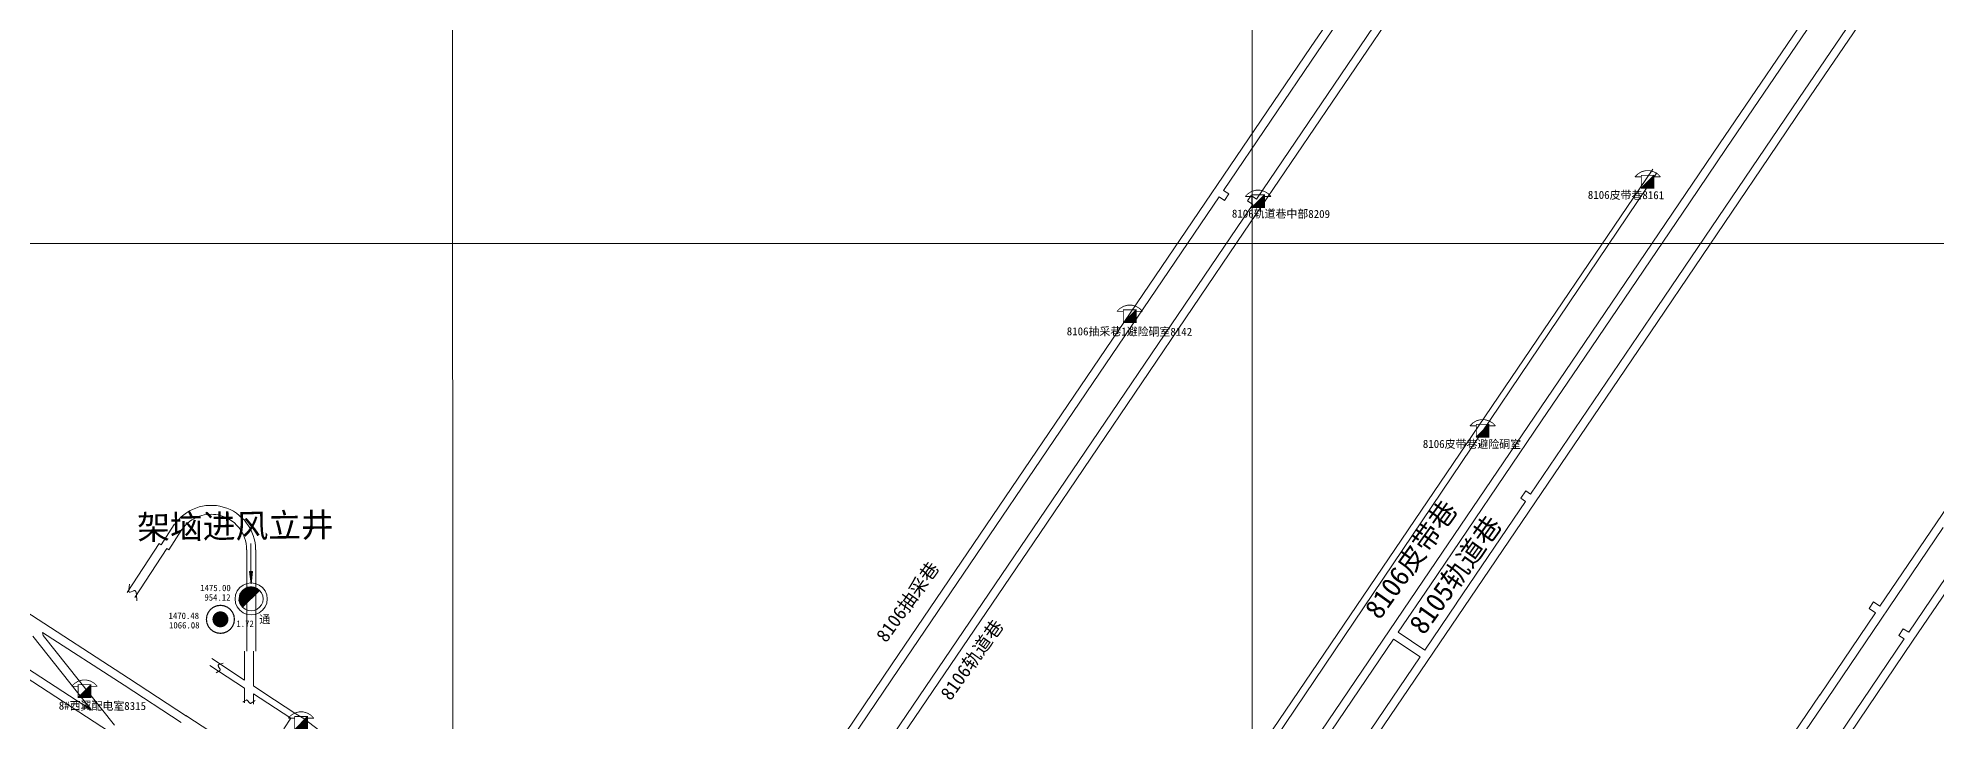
# Model space of a CAD drawing. Header units: inches. Extents: x -1 to 4080, y 0 to 4431.
# Drawn here: x 1531 to 2717, y 2517 to 2944 of the extents above; entities that cross this region are included whole.
import ezdxf

# ---------------------------------------------------------------- set-up
doc = ezdxf.new("R2010")
doc.units = ezdxf.units.IN
doc.header["$MEASUREMENT"] = 0
doc.layers.get('0').update_dxf_attribs({"lineweight": 0})
for name, color, linetype, lineweight in [('井筒XDD0800CCJ', 7, 'Continuous', 0), ('巷道注记XDD0800CCJ', 7, 'Continuous', 0), ('煤巷', 7, 'Continuous', 0), ('煤巷XDD0800CCJ', 7, 'Continuous', 0), ('经纬网XDD0800ATX', 7, 'Continuous', 0), ('通讯系统注记XDD0800ATX', 7, 'Continuous', 0)]:
    doc.layers.add(name, color=color, linetype=linetype, lineweight=lineweight)
doc.layers.add('岩巷', color=30, linetype='Continuous', lineweight=0, true_color=0xff7f00)
doc.styles.add('仿宋', font='simfang.ttf')
doc.styles.add('宋体', font='')
doc.styles.add('黑体', font='simhei.ttf')
doc.styles.get('宋体').set_extended_font_data('宋体')

# ---------------------------------------------------------------- blocks, each defined once
blk = doc.blocks.new('矿用电话机')
blk.add_hatch(color=0).paths.add_polyline_path([(4, 4), (-4, -4), (4, -4)], flags=17)
at = {"color": 0, "const_width": 0.5}
for points in [[(-8, 3), (-6.2, 4.8), (-3.9, 6.2), (-1.3, 6.9), (1.3, 6.9), (3.8, 6.2), (6.1, 4.9), (8, 3)], [(-4, 3), (-8, 3)], [(-4, 4), (4, 4), (4, -4), (-4, -4), (-4, 4)], [(4, 3), (8, 3)]]:
    blk.add_lwpolyline(points, dxfattribs=at)
at = {"color": 0}
blk.add_lwpolyline([(4, 4), (-4, -4)], dxfattribs=at)
blk = doc.blocks.new('见煤钻孔')
blk.add_hatch(color=0).paths.add_polyline_path([(5, 0), (4.83, 1.295), (4.33, 2.5), (3.535, 3.535), (2.5, 4.33), (1.295, 4.83), (0, 5), (-1.295, 4.83), (-2.5, 4.33), (-3.535, 3.535), (-4.33, 2.5), (-4.83, 1.295), (-5, 0), (-4.83, -1.295), (-4.33, -2.5), (-3.535, -3.535), (-2.5, -4.33), (-1.295, -4.83), (0, -5), (1.295, -4.83), (2.5, -4.33), (3.535, -3.535), (4.33, -2.5), (4.83, -1.295)], flags=17)
at = {"color": 0, "const_width": 0.75}
blk.add_lwpolyline([(8.75, 0), (8.45, 2.265), (7.58, 4.375), (6.185, 6.185), (4.375, 7.58), (2.265, 8.45), (0, 8.75), (-2.265, 8.45), (-4.375, 7.58), (-6.185, 6.185), (-7.58, 4.375), (-8.45, 2.265), (-8.75, 0), (-8.45, -2.265), (-7.58, -4.375), (-6.185, -6.185), (-4.375, -7.58), (-2.265, -8.45), (0, -8.75), (2.265, -8.45), (4.375, -7.58), (6.185, -6.185), (7.58, -4.375), (8.45, -2.265), (8.75, 0)], dxfattribs=at)

msp = doc.modelspace()

# ---------------------------------------------------------------- hatches: boundary and pattern name
at = {"layer": '井筒XDD0800CCJ', "lineweight": 9, "true_color": 0xff0000}
msp.add_hatch(color=1, dxfattribs=at).paths.add_polyline_path([(1665.3, 2610.5), (1664.4, 2602.9), (1663.3, 2610.5)], flags=17)
at = {"layer": '井筒XDD0800CCJ', "lineweight": 9, "true_color": 0x260000}
msp.add_hatch(color=18, dxfattribs=at).paths.add_polyline_path([(1657.9, 2589.7), (1657.4, 2590.5), (1657.1, 2591.5), (1656.8, 2592.5), (1656.9, 2593.5), (1657.1, 2595.4), (1657.4, 2596.5), (1659.1, 2598.8), (1660.6, 2600), (1661.9, 2600.7), (1663.5, 2601), (1665, 2601), (1666.3, 2600.7), (1668.1, 2600), (1669.7, 2598.8), (1659.1, 2588.2)], flags=17)

# ---------------------------------------------------------------- linework, layer by layer
at = {"color": 1, "lineweight": 9, "true_color": 0xff0000}
for points in [[(2144.2, 2268.9), (2164.1, 2298.4), (2542.7, 2859.6)], [(2162, 2304.6), (2540.2, 2861.9)]]:
    msp.add_lwpolyline(points, dxfattribs=at)
at = {"color": 1, "true_color": 0xff0000, "flags": 128}
for points in [[(1588.4, 2602.7), (1587.9, 2599.3), (1587.9, 2598.6), (1587.9, 2598.3), (1588, 2598.1), (1588, 2597.9), (1588, 2597.8), (1588.1, 2597.8), (1588.1, 2597.7), (1588.1, 2597.7), (1588.1, 2597.7), (1588.2, 2597.6), (1588.2, 2597.6), (1588.2, 2597.6), (1588.2, 2597.6), (1588.3, 2597.6), (1588.3, 2597.6), (1588.3, 2597.6), (1588.3, 2597.6), (1588.3, 2597.6), (1588.4, 2597.6), (1588.4, 2597.6), (1588.5, 2597.6), (1588.6, 2597.6), (1588.8, 2597.6), (1591, 2598.6), (1591.3, 2598.7), (1591.5, 2598.7), (1591.6, 2598.7), (1591.6, 2598.7), (1591.7, 2598.7), (1591.7, 2598.7), (1591.7, 2598.7), (1591.8, 2598.7), (1591.8, 2598.7), (1591.9, 2598.7), (1591.9, 2598.7), (1591.9, 2598.6), (1592, 2598.6), (1592, 2598.5), (1592.1, 2598.4), (1592.2, 2598.3), (1592.2, 2598.2), (1592.3, 2598), (1592.5, 2597.6), (1592.6, 2597.1), (1592.7, 2596.2), (1592.9, 2592.3)], [(1647, 2553.4), (1644.8, 2552.7), (1644.4, 2552.5), (1644.2, 2552.4), (1644.1, 2552.3), (1644, 2552.2), (1643.9, 2552.2), (1643.8, 2552.1), (1643.8, 2552.1), (1643.8, 2552), (1643.8, 2552), (1643.8, 2552), (1643.7, 2551.9), (1643.7, 2551.9), (1643.7, 2551.9), (1643.7, 2551.9), (1643.7, 2551.8), (1643.7, 2551.8), (1643.8, 2551.7), (1643.8, 2551.6), (1643.9, 2551.5), (1644, 2551.1), (1644.8, 2549.8), (1645, 2549.6), (1645, 2549.5), (1645, 2549.4), (1645.1, 2549.3), (1645.1, 2549.2), (1645.1, 2549.2), (1645.1, 2549.2), (1645.1, 2549.2), (1645.1, 2549.1), (1645, 2549.1), (1645, 2549), (1645, 2549), (1645, 2548.9), (1644.9, 2548.9), (1644.8, 2548.8), (1644.7, 2548.6), (1644.6, 2548.5), (1644.2, 2548.3), (1642.5, 2547.3)], [(1659.2, 2529), (1660.5, 2529.9), (1660.9, 2530.1), (1661.2, 2530.3), (1661.3, 2530.3), (1661.4, 2530.3), (1661.5, 2530.3), (1661.6, 2530.4), (1661.6, 2530.4), (1661.7, 2530.4), (1661.7, 2530.4), (1661.7, 2530.3), (1661.8, 2530.3), (1661.8, 2530.3), (1661.8, 2530.3), (1661.9, 2530.3), (1662, 2530.2), (1662, 2530.2), (1662.2, 2530.1), (1662.4, 2529.8), (1663.2, 2528.7), (1663.4, 2528.5), (1663.5, 2528.4), (1663.6, 2528.3), (1663.7, 2528.3), (1663.7, 2528.3), (1663.7, 2528.2), (1663.7, 2528.2), (1663.8, 2528.2), (1663.8, 2528.2), (1663.9, 2528.2), (1663.9, 2528.2), (1664, 2528.2), (1664.1, 2528.2), (1664.3, 2528.3), (1664.5, 2528.4), (1664.7, 2528.5), (1665.1, 2528.7), (1666.9, 2530.1)]]:
    msp.add_lwpolyline(points, dxfattribs=at)
at = {"layer": '井筒XDD0800CCJ', "color": 1, "lineweight": 9, "true_color": 0xff0000}
msp.add_line((1664.3, 2628), (1664.3, 2610.5), dxfattribs=at)
msp.add_lwpolyline([(1665.3, 2610.5), (1664.4, 2602.9), (1663.3, 2610.5), (1665.3, 2610.5)], dxfattribs=at)
at = {"layer": '井筒XDD0800CCJ', "color": 18, "lineweight": 9, "true_color": 0x260000, "flags": 128}
for points in [[(1674.4, 2593.5), (1674.1, 2596), (1673.1, 2598.5), (1671.5, 2600.5), (1669.4, 2602.1), (1667, 2603.1), (1664.4, 2603.5), (1661.8, 2603.1), (1659.4, 2602.1), (1657.3, 2600.5), (1655.7, 2598.5), (1654.7, 2596), (1654.4, 2593.5), (1654.7, 2590.9), (1655.7, 2588.5), (1657.3, 2586.4), (1659.4, 2584.8), (1661.8, 2583.8), (1664.4, 2583.5), (1667, 2583.8), (1669.4, 2584.8), (1671.5, 2586.4), (1673.1, 2588.5), (1674.1, 2590.9), (1674.4, 2593.5)], [(1671.9, 2593.5), (1671.6, 2595.4), (1670.9, 2597.2), (1669.7, 2598.8), (1668.1, 2600), (1666.3, 2600.7), (1664.4, 2601), (1662.5, 2600.7), (1660.6, 2600), (1659.1, 2598.8), (1657.9, 2597.2), (1657.1, 2595.4), (1656.9, 2593.5), (1657.1, 2591.5), (1657.9, 2589.7), (1659.1, 2588.2), (1660.6, 2587), (1662.5, 2586.2), (1664.4, 2586), (1666.3, 2586.2), (1668.1, 2587), (1669.7, 2588.2), (1670.9, 2589.7), (1671.6, 2591.5), (1671.9, 2593.5)]]:
    msp.add_lwpolyline(points, dxfattribs=at)
at = {"layer": '井筒XDD0800CCJ', "color": 18, "lineweight": 9, "true_color": 0x260000}
msp.add_lwpolyline([(1657.9, 2589.7), (1657.4, 2590.5), (1657.1, 2591.5), (1656.8, 2592.5), (1656.9, 2593.5), (1657.1, 2595.4), (1657.4, 2596.5), (1659.1, 2598.8), (1660.6, 2600), (1661.9, 2600.7), (1663.5, 2601), (1665, 2601), (1666.3, 2600.7), (1668.1, 2600), (1669.7, 2598.8), (1659.1, 2588.2), (1657.9, 2589.7)], dxfattribs=at)
at = {"layer": '岩巷', "lineweight": 9}
for p, q in [((1607, 2628), (1608.2, 2627.2)), ((1684.8, 2512.4), (1689.1, 2518.9)), ((1696.6, 2519.1), (1750.8, 2478))]:
    msp.add_line(p, q, dxfattribs=at)
at = {"layer": '岩巷', "lineweight": 9, "flags": 128}
for points in [[(1616.4, 2639.9), (1608.2, 2627.2)], [(1621.1, 2636.7), (1612.9, 2624.2)], [(1587, 2597.5), (1607, 2628)], [(1591.7, 2594.4), (1611.7, 2625)], [(1612.9, 2624.2), (1611.7, 2625)], [(1672.3, 2534.9), (1665.8, 2539.1)], [(1670, 2531.4), (1665.8, 2534.1)], [(1689.1, 2518.9), (1670, 2531.4)], [(1692.4, 2521.7), (1672.3, 2534.9)], [(1696.5, 2519.1), (1692.4, 2521.7)]]:
    msp.add_lwpolyline(points, dxfattribs=at)
at = {"layer": '岩巷', "lineweight": 9}
for radius, start, end in [(27.8, 110.2822, 145.609), (22.2, 108.9593, 145.5871), (27.8, 74.0906, 110.2829), (22.2, 78.8305, 108.9601), (22.2, 0, 78.8305), (27.8, 0, 74.0906)]:
    msp.add_arc((1639.4, 2624.1), radius, start, end, dxfattribs=at)
at = {"layer": '煤巷', "lineweight": 9}
for p, q in [((2326.4, 2937.9), (2409.9, 3060.9)), ((2330.7, 2935), (2414.2, 3058.1)), ((2631.4, 2905.9), (2723.9, 3042.1)), ((2581.8, 2877.6), (2674.3, 3013.9)), ((2284.7, 2822.4), (2405.7, 3000.7)), ((2292.5, 2843.1), (2401.4, 3003.6)), ((2635.7, 2903), (2705.2, 3005.3)), ((2586.1, 2874.7), (2655.6, 2977.1)), ((2206.1, 2760.8), (2326.4, 2937.9)), ((2272, 2848.6), (2330.7, 2935)), ((2539, 2769.7), (2631.4, 2905.9)), ((2612.7, 2869.1), (2635.7, 2903)), ((2489.4, 2741.4), (2581.8, 2877.6)), ((2563.1, 2840.8), (2586.1, 2874.7)), ((2543.3, 2766.8), (2612.7, 2869.1)), ((2272, 2848.6), (2275.3, 2846.4)), ((2272.5, 2842.2), (2275.3, 2846.4)), ((2210.4, 2757.8), (2269.2, 2844.5)), ((2269.2, 2844.5), (2272.5, 2842.2)), ((2280.4, 2825.3), (2290.3, 2839.8)), ((2286.9, 2842.1), (2289.2, 2845.4)), ((2286.9, 2842.1), (2290.3, 2839.8)), ((2289.2, 2845.4), (2292.5, 2843.1)), ((2493.7, 2738.5), (2563.1, 2840.8)), ((2152.8, 2637.3), (2280.4, 2825.3)), ((2157.1, 2634.3), (2284.7, 2822.4)), ((2422.1, 2588.1), (2543.3, 2766.8)), ((2463.8, 2658.9), (2539, 2769.7)), ((2682.1, 2588.9), (2806.6, 2772.4)), ((2065, 2552.9), (2206.1, 2760.8)), ((2069.3, 2549.9), (2210.4, 2757.8)), ((2396.9, 2605.2), (2489.4, 2741.4)), ((2470.7, 2704.6), (2493.7, 2738.5)), ((2401.2, 2602.3), (2470.7, 2704.6)), ((2457.8, 2656.3), (2460.9, 2660.9)), ((2463.8, 2658.9), (2460.9, 2660.9)), ((2417.6, 2590.9), (2460.7, 2654.3)), ((2460.7, 2654.3), (2457.8, 2656.3)), ((2037.8, 2467.9), (2152.8, 2637.3)), ((2042.1, 2465), (2157.1, 2634.3)), ((2648.9, 2530.7), (2721.7, 2638)), ((2304.4, 2469), (2396.9, 2605.2)), ((2381.1, 2572.7), (2401.2, 2602.3)), ((2339.9, 2467.2), (2422.1, 2588.1)), ((2397.7, 2561.5), (2417.8, 2591.1)), ((2675.4, 2587.4), (2678.2, 2591.6)), ((2679.3, 2584.8), (2675.4, 2587.4)), ((2682.1, 2588.9), (2678.2, 2591.6)), ((2644.5, 2533.4), (2679.3, 2584.8)), ((1528, 2570.1), (1564.7, 2524)), ((1534.1, 2572.5), (1534.5, 2570.6)), ((1534.5, 2570.6), (1579, 2514.7)), ((2308.8, 2466.1), (2378.2, 2568.4)), ((2394.8, 2557.2), (2378.2, 2568.4)), ((2397.7, 2561.5), (2381.1, 2572.7)), ((1660.2, 2547.7), (1660.2, 2560.8)), ((1665.8, 2547.7), (1665.8, 2560.8)), ((1984.8, 2434.7), (2065, 2552.9)), ((1989.1, 2431.7), (2069.3, 2549.9)), ((2335.6, 2470.1), (2394.8, 2557.2)), ((2475.3, 2285.5), (2644.6, 2533.6)), ((2547.2, 2380.8), (2648.9, 2530.7))]:
    msp.add_line(p, q, dxfattribs=at)
at = {"layer": '煤巷', "lineweight": 9, "flags": 128}
for points in [[(1458.1, 2628.1), (1587.8, 2543.9)], [(1661.7, 2624.1), (1661.7, 2605.7)], [(1667.3, 2624.1), (1667.3, 2605.7)], [(1433.6, 2609.1), (1564.7, 2524)], [(1661.7, 2605.7), (1661.7, 2594.7)], [(1667.3, 2605.7), (1667.3, 2593.2)], [(1661.7, 2560.8), (1661.7, 2592.1)], [(1667.3, 2560.8), (1667.3, 2593.4)], [(1534.1, 2572.5), (1585, 2539.5)], [(1503.9, 2557.2), (1604.7, 2491.8)], [(1585, 2539.5), (1620.7, 2516.3)], [(1587.8, 2543.9), (1624.1, 2520.3)], [(1660.2, 2542.8), (1660.2, 2547.7)], [(1665.8, 2539.1), (1665.8, 2547.7)], [(1660.2, 2528.5), (1660.2, 2537.8)], [(1665.8, 2527.7), (1665.8, 2534.1)], [(1623.5, 2520.7), (1660.3, 2496.8)]]:
    msp.add_lwpolyline(points, dxfattribs=at)
at = {"layer": '煤巷', "color": 98, "lineweight": 9, "true_color": 0x003300, "flags": 128}
for points in [[(1660.2, 2537.8), (1638.6, 2551.9)], [(1660.2, 2542.8), (1639.8, 2556.2)]]:
    msp.add_lwpolyline(points, dxfattribs=at)
at = {"layer": '煤巷XDD0800CCJ', "lineweight": 9}
for p, q in [((2702.9, 2567.6), (2776.9, 2676.6)), ((2700.1, 2572.6), (2737.2, 2627.4)), ((2693.9, 2570.7), (2696.7, 2574.8)), ((2696.7, 2574.8), (2700.1, 2572.6)), ((2644.8, 2491.1), (2697.2, 2568.5)), ((2649.1, 2488.3), (2702.9, 2567.6)), ((2693.9, 2570.7), (2697.2, 2568.5))]:
    msp.add_line(p, q, dxfattribs=at)
at = {"layer": '煤巷XDD0800CCJ', "color": 140, "lineweight": 9, "true_color": 0x00ccff}
for p, q in [((2675.4, 2587.4), (2678.2, 2591.6)), ((2675.4, 2587.4), (2678.7, 2585.2)), ((2678.2, 2591.6), (2681.5, 2589.3))]:
    msp.add_line(p, q, dxfattribs=at)
at = {"layer": '经纬网XDD0800ATX', "color": 7, "linetype": 'Continuous', "lineweight": 9}
for p, q in [((1791, 491), (1789.9, 4315.5)), ((2289.9, 115.5), (2289.9, 4315.5)), ((3989.9, 2815.5), (89.9, 2815.5))]:
    msp.add_line(p, q, dxfattribs=at)

# ---------------------------------------------------------------- block references
at = {"layer": '井筒XDD0800CCJ', "lineweight": 9}
msp.add_blockref('见煤钻孔', (1645.2, 2580.7), dxfattribs=at)
at = {"layer": '通讯系统注记XDD0800ATX', "color": 4, "lineweight": 9, "true_color": 0x00ffff}
for p in [(2537, 2854), (2293.6, 2841.8), (2213.4, 2770), (2433.9, 2698.5), (1560.3, 2535.9), (1695.6, 2516)]:
    msp.add_blockref('矿用电话机', p, dxfattribs=at)

# ---------------------------------------------------------------- texts
at = {"layer": '井筒XDD0800CCJ', "color": 7, "lineweight": 9, "style": '黑体'}
msp.add_text('架垴进风立井', height=15, rotation=0.8244, dxfattribs=at).set_placement((1593.3, 2630.6))
at = {"layer": '井筒XDD0800CCJ', "color": 1, "lineweight": 9, "true_color": 0xff0000, "style": '黑体'}
for s, p in [('1475.00', (1632.6, 2598.3)), ('1470.48', (1612.8, 2580.9))]:
    msp.add_text(s, height=4, dxfattribs=at).set_placement(p)
at = {"layer": '井筒XDD0800CCJ', "color": 7, "lineweight": 9}
for s, height, style, p in [('954.12', 4, '黑体', (1635.2, 2592.4)), ('1066.08', 4, '黑体', (1613.1, 2575)), ('1.72', 4, '宋体', (1655.2, 2576)), ('通', 5, '黑体', (1669.5, 2578.2))]:
    msp.add_text(s, height=height, dxfattribs=dict(at, style=style)).set_placement(p)
at = {"layer": '巷道注记XDD0800CCJ', "color": 7, "lineweight": 9, "style": '仿宋'}
for s, p in [('8106皮带巷', (2369.5, 2579.8)), ('8105轨道巷', (2397.2, 2570.3))]:
    msp.add_text(s, height=12.5, rotation=54.5425, dxfattribs=at).set_placement(p)
at = {"layer": '巷道注记XDD0800CCJ', "color": 7, "style": '仿宋'}
for s, p in [('8106抽采巷', (2061.2, 2565.6)), ('8106轨道巷', (2101.4, 2529.4))]:
    msp.add_text(s, height=8.5, rotation=54.5425, dxfattribs=at).set_placement(p)
at = {"layer": '通讯系统注记XDD0800ATX', "color": 7, "lineweight": 9, "style": '宋体'}
for s, p in [('8106皮带巷8161', (2499.6, 2843.3)), ('8106轨道巷中部8209', (2277.2, 2831.6)), ('8106抽采巷1避险硐室8142', (2174, 2758.1)), ('8106皮带巷避险硐室', (2396.5, 2687.8)), ('8#西翼配电室8315', (1544.2, 2524.3))]:
    msp.add_text(s, height=5, rotation=359.7381, dxfattribs=at).set_placement(p)

doc.saveas('drawing.dxf')
